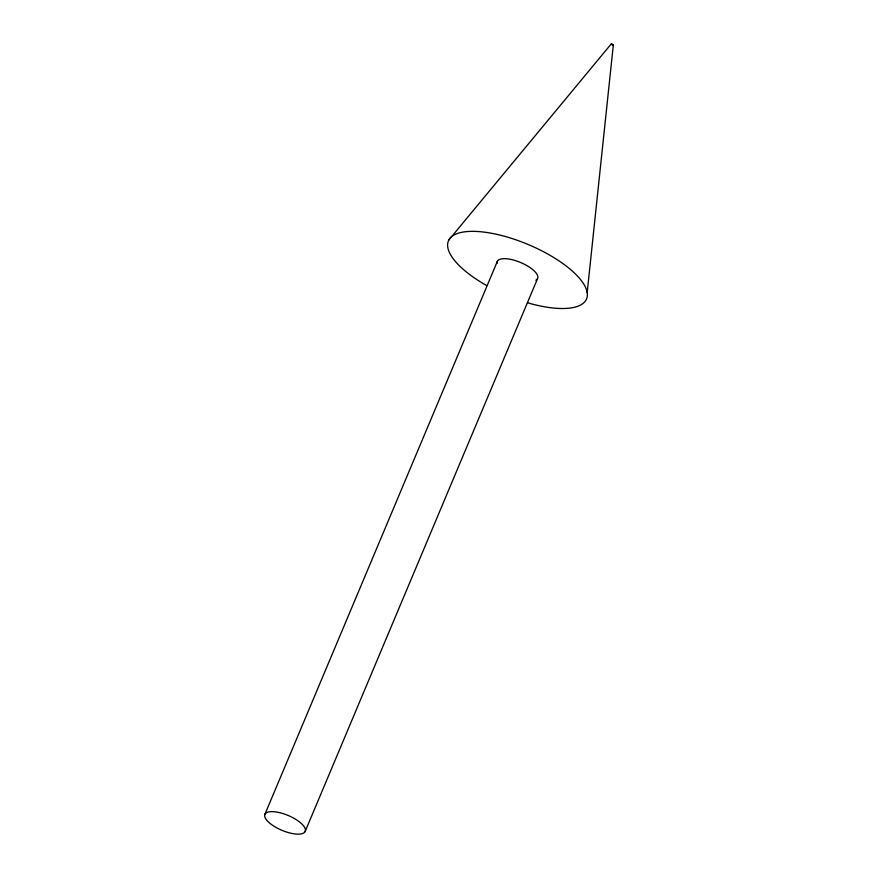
<?xml version="1.0" encoding="UTF-8"?>
<svg xmlns="http://www.w3.org/2000/svg" width="878" height="878" viewBox="0 0 878 878"><rect width="100%" height="100%" fill="white"/><g stroke="black" fill="none" stroke-linecap="round" stroke-linejoin="round"><path stroke-width="1.32" d="M587.184 292.604L613.338 44.866L612.153 44.01L611.154 44.032L448.877 239.946M611.154 44.032L611.516 44.602M613.338 44.866L612.306 44.997M264.991 814.125L497.431 261.172M305.072 831.653A21.884 8.056 22.8 0 0 278.381 812.37A21.884 8.056 22.8 0 0 271.642 824.651A21.884 8.056 22.8 0 0 305.072 831.653L537.512 278.688M486.84 285.635A74.915 27.58 22.8 0 1 467.689 231.518A74.915 27.58 22.8 0 1 579.82 278.699A74.915 27.58 22.8 0 1 527.535 302.756M497.113 263.301A21.884 8.056 22.8 0 1 521.367 262.829A21.884 8.056 22.8 0 1 535.821 280.225"/></g></svg>
